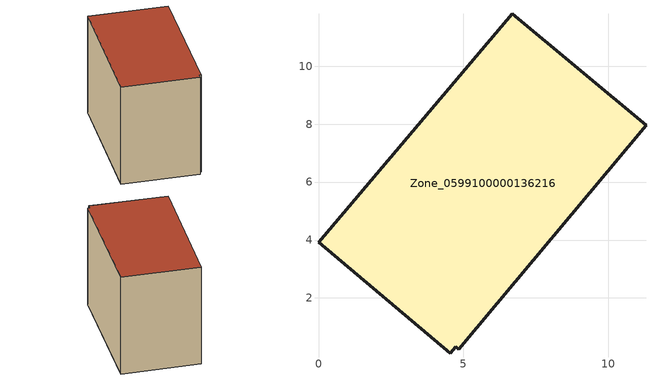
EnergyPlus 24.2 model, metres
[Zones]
Zone_0599100000136216
 floor ground (C_G): 4.74,0.33 4.54,0.09 0,3.92 6.68,11.81 11.3,7.96 4.84,0.24 z0
 wall outside (C_F): 11.3,7.96 6.68,11.81 0,3.92 4.54,0.09 4.74,0.33 4.84,0.24 11.3,7.96 z0:8.17
 roof outside (C_R): 4.54,0.09 4.74,0.33 4.84,0.24 11.3,7.96 6.68,11.81 0,3.92 z8.17
[BUILDING]
Pand.0599100000136216: North Axis=0; Terrain=City; Loads Convergence Tolerance Value=0.04; Temperature Convergence Tolerance Value=0.4; Solar Distribution=FullExterior; Maximum Number of Warmup Days=25; Minimum Number of Warmup Days=1
[Site:Location]
Rotterdam.The.Hague.AP_ZH_NLD Design_Conditions: Latitude=51.96; Longitude=4.45; Time Zone=1; Elevation=-4.5
[SITE:GROUNDTEMPERATURE:BUILDINGSURFACE]
18, 18, 18, 18, 18, 18, 18, 18, 18, 18, 18, 18
[MATERIAL] Thermal Absorptance=0.9; Solar Absorptance=0.7; Visible Absorptance=0.7
Name | Roughness | Thickness | Conductivity | Density | Specific Heat
G.TI.1946-1964 | MediumSmooth | 0.15 | 1 | 540 | 1210
F.TI.1946-1964 | Rough | 0.3 | 0.857143 | 1920 | 840
R.TI.1946-1964 | MediumRough | 0.2 | 0.277778 | 1500 | 1000
[CONSTRUCTION]
C_G: G.TI.1946-1964
C_F: F.TI.1946-1964
C_R: R.TI.1946-1964
[ZONE]
Zone_0599100000136216: Type=1; Multiplier=1; Ceiling Height=Autocalculate; Volume=Autocalculate; Floor Area=autocalculate; Part of Total Floor Area=Yes
[ZONEINFILTRATION:DESIGNFLOWRATE]
Infil_Zone_0599100000136216: Zone or ZoneList or Space or SpaceList=Zone_0599100000136216; Schedule=AlwaysOn; Design Flow Rate Calculation Method=Flow/Area; Flow Rate per Floor Area=0.003; Constant Term Coefficient=1; Temperature Term Coefficient=0; Velocity Term Coefficient=0; Velocity Squared Term Coefficient=0
[HVACTEMPLATE:ZONE:IDEALLOADSAIRSYSTEM]
Zone_0599100000136216: Maximum Heating Supply Air Temperature=50; Minimum Cooling Supply Air Temperature=13; Maximum Heating Supply Air Humidity Ratio=0.0156; Minimum Cooling Supply Air Humidity Ratio=0.0077; Heating Limit=NoLimit; Cooling Limit=NoLimit; Dehumidification Control Type=ConstantSensibleHeatRatio; Cooling Sensible Heat Ratio=0.7; Dehumidification Setpoint=60; Humidification Control Type=None; Humidification Setpoint=30; Outdoor Air Method=None; Outdoor Air Flow Rate per Person=0.00944; Outdoor Air Flow Rate per Zone Floor Area=0; Outdoor Air Flow Rate per Zone=0; Demand Controlled Ventilation Type=None; Outdoor Air Economizer Type=NoEconomizer; Heat Recovery Type=None; Sensible Heat Recovery Effectiveness=0.7; Latent Heat Recovery Effectiveness=0.65
[ZONECONTROL:THERMOSTAT]
ThermostatControl_Zone_0599100000136216: Zone or ZoneList=Zone_0599100000136216; Control Type Schedule=DualSetpointControlType; Control 1=Thermostat_Zone_0599100000136216; Temperature Difference Between Cutout And Setpoint=0
[THERMOSTATSETPOINT:DUALSETPOINT]
Thermostat_Zone_0599100000136216: Heating Setpoint Temperature Schedule=HeatingSetpoint_Zone_0599100000136216; Cooling Setpoint Temperature Schedule=CoolingSetpoint_Zone_0599100000136216
[SCHEDULE:COMPACT]
HeatingSetpoint_Zone_0599100000136216: Through: 12/31, For: AllDays, Until: 24:00, 21
CoolingSetpoint_Zone_0599100000136216: Through: 12/31, For: AllDays, Until: 24:00, 24
DualSetpointControlType: Through: 12/31, For: AllDays, Until: 24:00, 4
AlwaysOn: Through: 12/31, For: AllDays, Until: 24:00, 1
